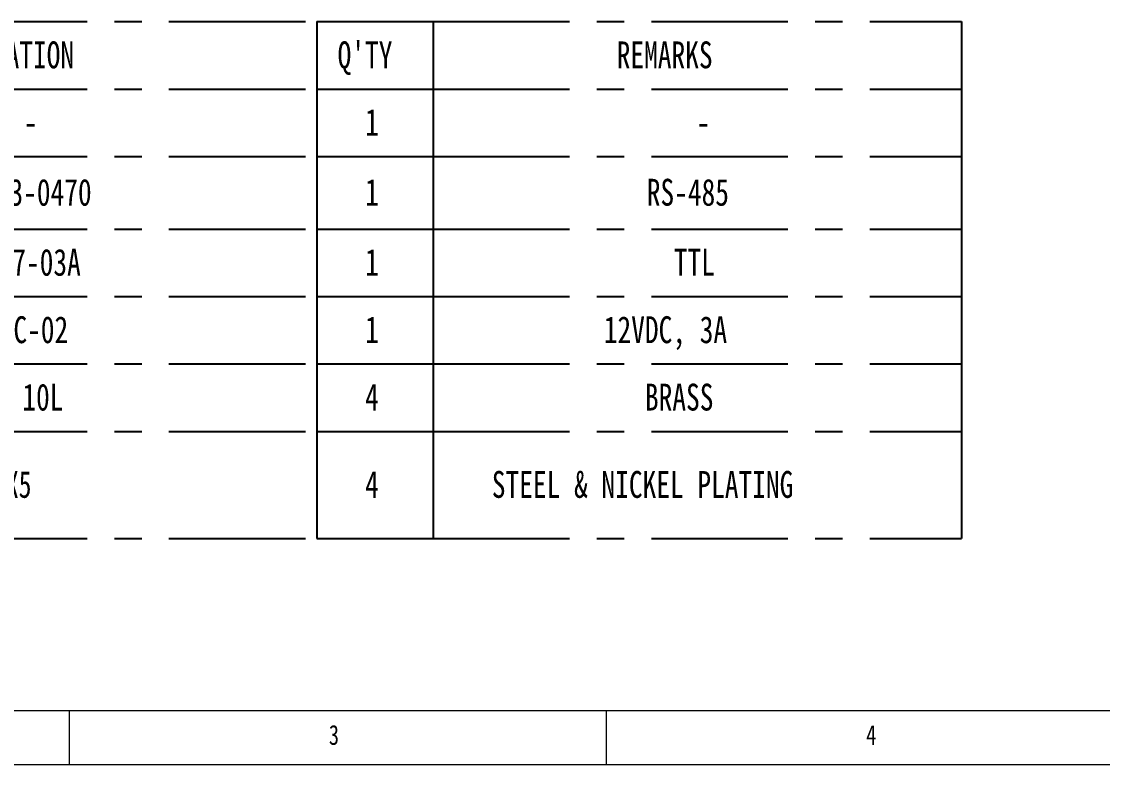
# Model space of a CAD drawing. Header units: millimetres. Extents: x 5 to 415, y 5 to 292.
# Drawn here: x 105.6 to 206.1, y 5 to 74.1 of the extents above; entities that cross this region are included whole.
import ezdxf

# ---------------------------------------------------------------- set-up
doc = ezdxf.new("R2010")
doc.units = ezdxf.units.MM
doc.linetypes.add('CENTERX2', pattern=[20.32, 12.7, -2.54, 2.54, -2.54])
doc.layers.add('CENTER_LINE', color=7, linetype='CENTERX2')
doc.styles.add('SLDTEXTSTYLE0', font='TXT', dxfattribs={"width": 0.75})
doc.styles.add('SLDTEXTSTYLE2', font='TXT', dxfattribs={"width": 0.7})

# ---------------------------------------------------------------- blocks, each defined once
blk = doc.blocks.new('SW_TABLEANNOTATION_0')
at = {"layer": 'CENTER_LINE', "color": 0}
for p, q in [((49.49, 0), (103.9, 0)), ((103.9, 0), (103.9, -6.27)), ((103.9, 0), (114.7, 0)), ((114.7, 0), (114.7, -6.27)), ((114.7, 0), (163.87, 0)), ((163.87, 0), (163.87, -6.27)), ((49.49, -6.27), (103.9, -6.27)), ((103.9, -6.27), (103.9, -12.54)), ((103.9, -6.27), (114.7, -6.27)), ((114.7, -6.27), (114.7, -12.54)), ((114.7, -6.27), (163.87, -6.27)), ((163.87, -6.27), (163.87, -12.54)), ((49.49, -12.54), (103.9, -12.54)), ((103.9, -12.54), (103.9, -19.29)), ((103.9, -12.54), (114.7, -12.54)), ((114.7, -12.54), (114.7, -19.29)), ((114.7, -12.54), (163.87, -12.54)), ((163.87, -12.54), (163.87, -19.29)), ((49.49, -19.29), (103.9, -19.29)), ((103.9, -19.29), (103.9, -25.56)), ((103.9, -19.29), (114.7, -19.29)), ((114.7, -19.29), (114.7, -25.56)), ((114.7, -19.29), (163.87, -19.29)), ((163.87, -19.29), (163.87, -25.56)), ((49.49, -25.56), (103.9, -25.56)), ((103.9, -25.56), (103.9, -31.83)), ((103.9, -25.56), (114.7, -25.56)), ((114.7, -25.56), (114.7, -31.83)), ((114.7, -25.56), (163.87, -25.56)), ((163.87, -25.56), (163.87, -31.83)), ((49.49, -31.83), (103.9, -31.83)), ((103.9, -31.83), (103.9, -38.11)), ((103.9, -31.83), (114.7, -31.83)), ((114.7, -31.83), (114.7, -38.11)), ((114.7, -31.83), (163.87, -31.83)), ((163.87, -31.83), (163.87, -38.11)), ((49.49, -38.11), (103.9, -38.11)), ((103.9, -38.11), (103.9, -48.07)), ((103.9, -38.11), (114.7, -38.11)), ((114.7, -38.11), (114.7, -48.07)), ((114.7, -38.11), (163.87, -38.11)), ((163.87, -38.11), (163.87, -48.07)), ((49.49, -48.07), (103.9, -48.07)), ((103.9, -48.07), (114.7, -48.07)), ((114.7, -48.07), (163.87, -48.07))]:
    blk.add_line(p, q, dxfattribs=at)
at = {"layer": 'CENTER_LINE', "color": 0, "char_height": 2.5, "attachment_point": 1}
for s, insert, style in [('SPECIFICATION', (64.72, -1.84), 'SLDTEXTSTYLE0'), ("Q'TY", (105.82, -1.84), 'SLDTEXTSTYLE0'), ('REMARKS', (131.79, -1.84), 'SLDTEXTSTYLE0'), ('1', (108.38, -8.11), 'SLDTEXTSTYLE0'), ('-', (76.62, -8.11), 'SLDTEXTSTYLE0'), ('-', (139.21, -8.11), 'SLDTEXTSTYLE0'), ('MOLEX, 53253-0470', (61.25, -14.62), 'SLDTEXTSTYLE0'), ('1', (108.38, -14.62), 'SLDTEXTSTYLE0'), ('RS-485', (134.59, -14.62), 'SLDTEXTSTYLE0'), ('MOLEX, 5267-03A', (62.79, -21.13), 'SLDTEXTSTYLE0'), ('1', (108.38, -21.13), 'SLDTEXTSTYLE0'), ('TTL', (137.1, -21.13), 'SLDTEXTSTYLE0'), ('BR-5001C-02', (66.72, -27.4), 'SLDTEXTSTYLE0'), ('1', (108.38, -27.4), 'SLDTEXTSTYLE0'), ('12VDC, 3A', (130.59, -27.4), 'SLDTEXTSTYLE0'), ('M2 MALE 10L', (66.28, -33.67), 'SLDTEXTSTYLE0'), ('4', (108.38, -33.67), 'SLDTEXTSTYLE0'), ('BRASS', (134.42, -33.67), 'SLDTEXTSTYLE0'), ('M2 X5', (71.38, -41.79), 'SLDTEXTSTYLE2'), ('4', (108.38, -41.79), 'SLDTEXTSTYLE0'), ('STEEL & NICKEL PLATING', (120.17, -41.79), 'SLDTEXTSTYLE0')]:
    blk.add_mtext(s, dxfattribs=dict(at, insert=insert, style=style))

msp = doc.modelspace()

# ---------------------------------------------------------------- linework, layer by layer
at = {"color": 7, "linetype": 'Continuous', "lineweight": 18}
for p, q in [((10, 10), (410.25, 10)), ((110, 10), (110, 5)), ((160, 5), (160, 10)), ((5, 5), (415, 5))]:
    msp.add_line(p, q, dxfattribs=at)

# ---------------------------------------------------------------- block references
at = {"layer": 'CENTER_LINE'}
msp.add_blockref('SW_TABLEANNOTATION_0', (29.16, 74.077), dxfattribs=at)

# ---------------------------------------------------------------- texts
at = {"color": 7, "linetype": 'Continuous', "lineweight": 0, "char_height": 1.852, "attachment_point": 1, "style": 'SLDTEXTSTYLE0'}
for s, insert in [('3', (134.167, 8.668)), ('4', (184.167, 8.668))]:
    msp.add_mtext(s, dxfattribs=dict(at, insert=insert))

doc.saveas('drawing.dxf')
